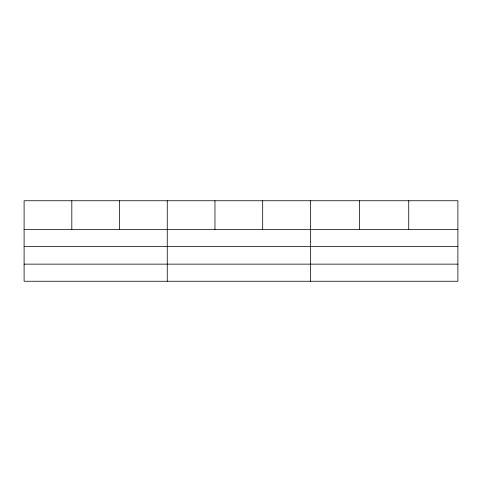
<?xml version="1.0" encoding="UTF-8"?>
<svg xmlns="http://www.w3.org/2000/svg" width="482" height="482" viewBox="0 0 482 482"><rect width="100%" height="100%" fill="white"/><g stroke="black" fill="none" stroke-linecap="round" stroke-linejoin="round"><path stroke-width="0.72" d="M457.9 246.507L457.9 200.747L24.1 200.747L24.1 281.253L457.9 281.253L457.9 246.507L24.1 246.507M24.1 229.396L457.9 229.396M24.1 264.142L457.9 264.142M408.736 200.747L408.736 229.396M359.572 200.747L359.572 229.396M310.408 200.747L310.408 281.253M262.69 200.747L262.69 229.396M214.972 200.747L214.972 229.396M167.254 200.747L167.254 281.253M119.536 200.747L119.536 229.396M71.818 200.747L71.818 229.396"/></g></svg>
